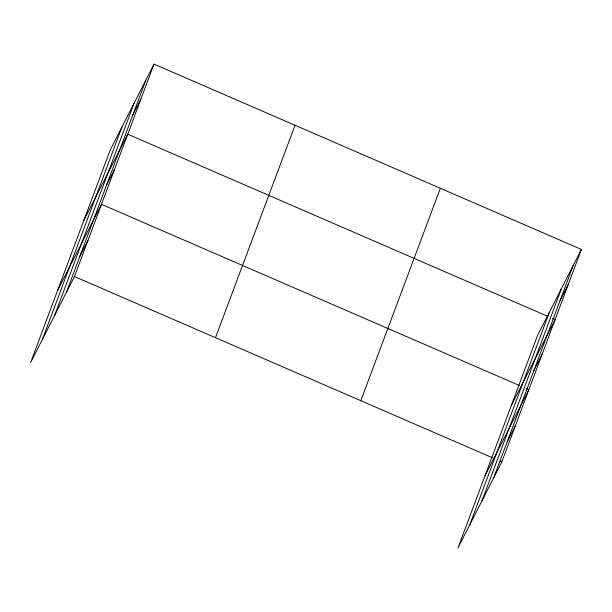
<?xml version="1.0" encoding="UTF-8"?>
<svg xmlns="http://www.w3.org/2000/svg" width="612" height="612" viewBox="0 0 612 612"><rect width="100%" height="100%" fill="white"/><g stroke="black" fill="none" stroke-linecap="round" stroke-linejoin="round"><path stroke-width="0.92" d="M42.381 339.446L121.941 127.028M54.522 315.624L134.082 103.206M66.31 292.498L145.863 80.08M154.002 64.115L110.16 150.154L30.6 362.572L74.442 276.532L154.002 64.115L581.4 249.428L501.84 461.846L457.998 547.885L537.558 335.468L581.4 249.428M215.485 337.686L295.038 125.269M360.797 400.692L440.357 188.274M469.787 524.759L549.346 312.342M481.927 500.93L561.487 288.512M493.708 477.804L573.268 265.386M132.735 115.125L140.875 99.167M83.905 220.251L127.747 134.212L547.312 316.129M106.488 185.222L114.62 169.264M57.65 290.348L101.493 204.309L519.313 385.468M79.835 256.382L87.967 240.424M560.141 300.438L568.273 284.473M511.303 405.565L555.145 319.525L552.537 318.393M533.886 370.535L542.018 354.57M485.048 475.662L528.89 389.622L526.282 388.49M507.233 441.696L515.365 425.73M74.442 276.532L492.262 457.692M500.096 461.088L501.84 461.846"/></g></svg>
